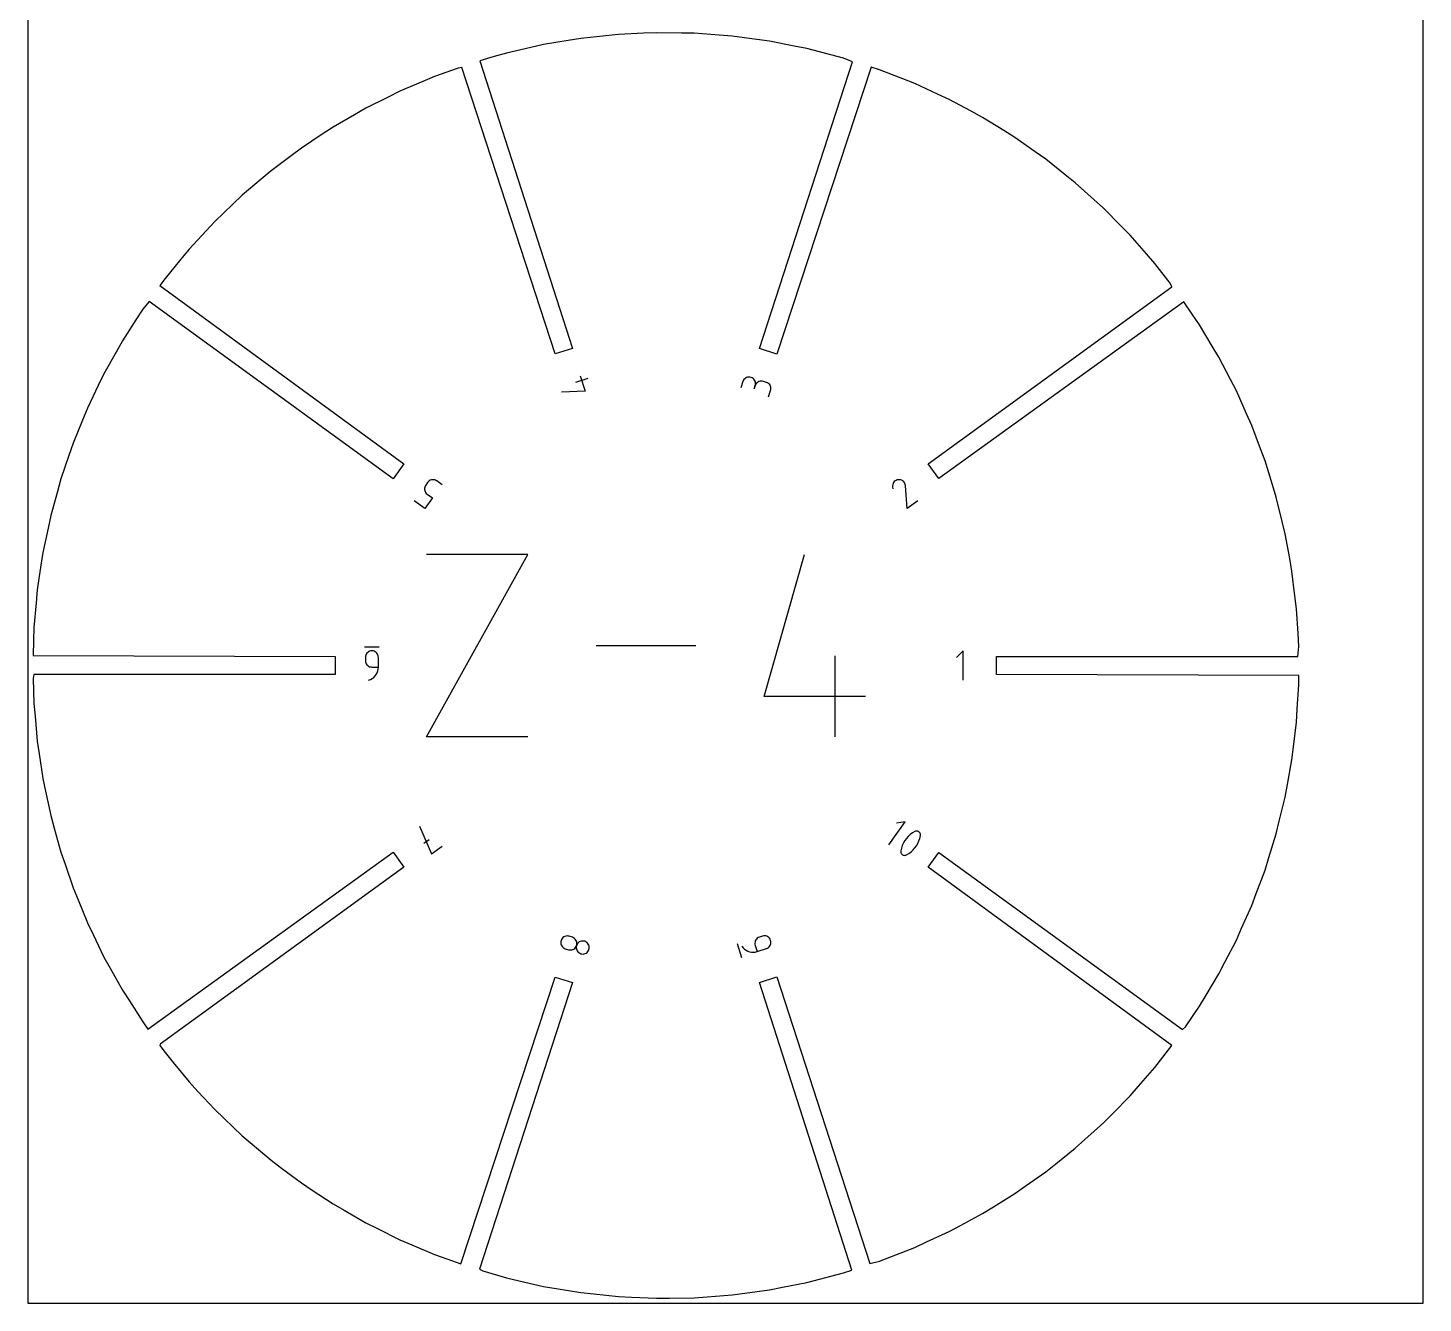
# Model space of a CAD drawing. Extents: x 0 to 457, y 0 to 812.
# Drawn here: x 0 to 457, y 0 to 417.9 of the extents above; entities that cross this region are included whole.
import ezdxf

# ---------------------------------------------------------------- set-up
doc = ezdxf.new("R2010")
doc.units = 0

msp = doc.modelspace()

# ---------------------------------------------------------------- linework, layer by layer
at = {"layer": 'annotation', "color": 1}
for p, q in [((183.454331, 303.054757), (179.399416, 301.737236)), ((180.930838, 303.914843), (182.578019, 298.845341)), ((234.174482, 301.992013), (233.515721, 299.964555)), ((234.325692, 302.346021), (234.174482, 301.992013)), ((234.531499, 302.658491), (234.325692, 302.346021)), ((234.784248, 302.925599), (234.531499, 302.658491)), ((235.076285, 303.143524), (234.784248, 302.925599)), ((235.399953, 303.308445), (235.076285, 303.143524)), ((235.747598, 303.416539), (235.399953, 303.308445)), ((236.111564, 303.463984), (235.747598, 303.416539)), ((236.484196, 303.446958), (236.111564, 303.463984)), ((236.857838, 303.361639), (236.484196, 303.446958)), ((237.211974, 303.210488), (236.857838, 303.361639)), ((236.857838, 303.361639), (236.857838, 303.361639)), ((237.524774, 303.004804), (237.211974, 303.210488)), ((237.792338, 302.752162), (237.524774, 303.004804)), ((238.010768, 302.46014), (237.792338, 302.752162)), ((238.176162, 302.136313), (238.010768, 302.46014)), ((238.284622, 301.788259), (238.176162, 302.136313)), ((238.332248, 301.423553), (238.284622, 301.788259)), ((239.1312, 301.826003), (238.839163, 301.608077)), ((239.454868, 301.990923), (239.1312, 301.826003)), ((239.802513, 302.099017), (239.454868, 301.990923)), ((240.166479, 302.146462), (239.802513, 302.099017)), ((240.53911, 302.129436), (240.166479, 302.146462)), ((240.912752, 302.044118), (240.53911, 302.129436)), ((241.927912, 301.714272), (240.912752, 302.044118)), ((240.912752, 302.044118), (240.912752, 302.044118)), ((242.280495, 301.563626), (241.927912, 301.714272)), ((182.578019, 298.845341), (174.819794, 298.562877)), ((238.229397, 300.674491), (237.899551, 299.659331)), ((237.899551, 299.659331), (238.229397, 300.674491)), ((238.229397, 300.674491), (238.315139, 301.049771)), ((238.380606, 301.0285), (238.229397, 300.674491)), ((238.229397, 300.674491), (238.229397, 300.674491)), ((238.315139, 301.049771), (238.332248, 301.423553)), ((238.586414, 301.340969), (238.380606, 301.0285)), ((238.839163, 301.608077), (238.586414, 301.340969)), ((242.592048, 301.358347), (242.280495, 301.563626)), ((242.858639, 301.106022), (242.592048, 301.358347)), ((242.634985, 297.001527), (243.293746, 299.028984)), ((243.076334, 300.814238), (242.858639, 301.106022)), ((243.241203, 300.490582), (243.076334, 300.814238)), ((243.34931, 300.142642), (243.241203, 300.490582)), ((243.293746, 299.028984), (243.379515, 299.404256)), ((243.293746, 299.028984), (243.293746, 299.028984)), ((243.396725, 299.778004), (243.34931, 300.142642)), ((243.379515, 299.404256), (243.396725, 299.778004)), ((131.811699, 269.651204), (131.488527, 269.47506)), ((132.157132, 269.768437), (131.811699, 269.651204)), ((132.51636, 269.825442), (132.157132, 269.768437)), ((132.88092, 269.820903), (132.51636, 269.825442)), ((133.242346, 269.753506), (132.88092, 269.820903)), ((133.592173, 269.621933), (133.242346, 269.753506)), ((284.384419, 269.638777), (284.070654, 269.446507)), ((284.732763, 269.776212), (284.384419, 269.638777)), ((285.110365, 269.852343), (284.732763, 269.776212)), ((285.494533, 269.856511), (285.110365, 269.852343)), ((285.110365, 269.852343), (285.110365, 269.852343)), ((285.863315, 269.794513), (285.494533, 269.856511)), ((286.210019, 269.671598), (285.863315, 269.794513)), ((286.527952, 269.493016), (286.210019, 269.671598)), ((129.922172, 267.050721), (129.917872, 266.686697)), ((129.917872, 266.686697), (129.975153, 266.328192)), ((129.989458, 267.411886), (129.922172, 267.050721)), ((129.975153, 266.328192), (130.092611, 265.98358)), ((130.121135, 267.761817), (129.989458, 267.411886)), ((130.092611, 265.98358), (130.268841, 265.66124)), ((130.318607, 268.092136), (130.121135, 267.761817)), ((130.268841, 265.66124), (130.502438, 265.369546)), ((130.942826, 268.951299), (130.318607, 268.092136)), ((130.318607, 268.092136), (130.318607, 268.092136)), ((130.502438, 265.369546), (130.791997, 265.116876)), ((130.791997, 265.116876), (132.516655, 263.863838)), ((131.196081, 269.24132), (130.942826, 268.951299)), ((131.488527, 269.47506), (131.196081, 269.24132)), ((133.921937, 269.424868), (133.592173, 269.621933)), ((135.646595, 268.171831), (133.921937, 269.424868)), ((133.921937, 269.424868), (133.921937, 269.424868)), ((283.267791, 268.258447), (283.206726, 267.889029)), ((283.206726, 267.889029), (283.212163, 267.503588)), ((283.212163, 267.503588), (283.30133, 266.904588)), ((283.390036, 268.605372), (283.267791, 268.258447)), ((283.568142, 268.923336), (283.390036, 268.605372)), ((283.796788, 269.205871), (283.568142, 268.923336)), ((284.070654, 269.446507), (283.796788, 269.205871)), ((286.810422, 269.264017), (286.527952, 269.493016)), ((287.050736, 268.989849), (286.810422, 269.264017)), ((287.242201, 268.675763), (287.050736, 268.989849)), ((287.378125, 268.327008), (287.242201, 268.675763)), ((287.451815, 267.948832), (287.378125, 268.327008)), ((287.453056, 267.940325), (287.451815, 267.948832)), ((287.451815, 267.948832), (287.451815, 267.948832)), ((287.454076, 267.932148), (287.453056, 267.940325)), ((287.454881, 267.924242), (287.454076, 267.932148)), ((287.455474, 267.916551), (287.454881, 267.924242)), ((287.455456, 267.879295), (287.45584, 267.886778)), ((287.996147, 260.432485), (287.455456, 267.879295)), ((287.455456, 267.879295), (287.455456, 267.879295)), ((287.455861, 267.909016), (287.455474, 267.916551)), ((287.45584, 267.886778), (287.45604, 267.894187)), ((287.456048, 267.901581), (287.455861, 267.909016)), ((287.45604, 267.894187), (287.456048, 267.901581)), ((130.003857, 260.405268), (126.55454, 262.911343)), ((132.516655, 263.863838), (130.003857, 260.405268)), ((291.445463, 262.93856), (287.996147, 260.432485)), ((130.554475, 185.574631), (163.71876, 245.303305)), ((163.71876, 245.303305), (130.554475, 245.303305)), ((241.173882, 198.85308), (254.41862, 245.303305)), ((115.067827, 214.957992), (110.267827, 214.957992)), ((218.781248, 215.438968), (186.122631, 215.438968)), ((110.571555, 212.00728), (110.537236, 211.623789)), ((110.537236, 211.623789), (110.537236, 210.561805)), ((110.537236, 210.561805), (110.537236, 210.561805)), ((110.537236, 210.561805), (110.571555, 210.1785)), ((110.670512, 212.368275), (110.571555, 212.00728)), ((110.828107, 212.700735), (110.670512, 212.368275)), ((111.038338, 212.998618), (110.828107, 212.700735)), ((111.295206, 213.255886), (111.038338, 212.998618)), ((111.59271, 213.466497), (111.295206, 213.255886)), ((111.924849, 213.624412), (111.59271, 213.466497)), ((112.285623, 213.72359), (111.924849, 213.624412)), ((112.669031, 213.757992), (112.285623, 213.72359)), ((113.051647, 213.72359), (112.669031, 213.757992)), ((112.669031, 213.757992), (112.669031, 213.757992)), ((113.412, 213.624412), (113.051647, 213.72359)), ((113.744015, 213.466497), (113.412, 213.624412)), ((114.041617, 213.255886), (113.744015, 213.466497)), ((114.298733, 212.998618), (114.041617, 213.255886)), ((114.509286, 212.700735), (114.298733, 212.998618)), ((114.667203, 212.368275), (114.509286, 212.700735)), ((114.766408, 212.00728), (114.667203, 212.368275)), ((114.800826, 211.623789), (114.766408, 212.00728)), ((114.800826, 208.43302), (114.800826, 211.623789)), ((114.800826, 211.623789), (114.800826, 211.623789)), ((264.397122, 185.574631), (264.397122, 212.101564)), ((306.314364, 213.757992), (304.180161, 211.623187)), ((306.314364, 204.157992), (306.314364, 213.757992)), ((110.571555, 210.1785), (110.670512, 209.818002)), ((110.670512, 209.818002), (110.828107, 209.486264)), ((110.828107, 209.486264), (111.038338, 209.189235)), ((111.038338, 209.189235), (111.295206, 208.932867)), ((111.295206, 208.932867), (111.59271, 208.72311)), ((111.59271, 208.72311), (111.924849, 208.565916)), ((111.924849, 208.565916), (112.285623, 208.467236)), ((112.285623, 208.467236), (112.669031, 208.43302)), ((112.669031, 208.43302), (114.800826, 208.43302)), ((113.716611, 205.520239), (114.091588, 206.021008)), ((114.091588, 206.021008), (114.39325, 206.5704)), ((114.39325, 206.5704), (114.615846, 207.160686)), ((114.615846, 207.160686), (114.753622, 207.784136)), ((114.753622, 207.784136), (114.800826, 208.43302)), ((111.598618, 204.157992), (112.209324, 204.38697)), ((111.598618, 204.157992), (111.598618, 204.157992)), ((112.209324, 204.38697), (112.769727, 204.69549)), ((112.769727, 204.69549), (113.274073, 205.075823)), ((113.274073, 205.075823), (113.716611, 205.520239)), ((274.338167, 198.85308), (241.173882, 198.85308)), ((163.71876, 185.574631), (130.554475, 185.574631)), ((128.279198, 156.257678), (132.19533, 147.236662)), ((281.963191, 150.22566), (287.391646, 157.697287)), ((287.391646, 157.697287), (284.523452, 157.242595)), ((129.682531, 150.695232), (131.409138, 151.949685)), ((287.215503, 151.562053), (286.766954, 150.794104)), ((287.737523, 152.280552), (287.215503, 151.562053)), ((288.328999, 152.944075), (287.737523, 152.280552)), ((288.985917, 153.547094), (288.328999, 152.944075)), ((289.704261, 154.084085), (288.985917, 153.547094)), ((290.480016, 154.549521), (289.704261, 154.084085)), ((290.692996, 154.639837), (290.480016, 154.549521)), ((290.480016, 154.549521), (290.480016, 154.549521)), ((290.912503, 154.689187), (290.692996, 154.639837)), ((291.133594, 154.699139), (290.912503, 154.689187)), ((291.35133, 154.671263), (291.133594, 154.699139)), ((291.560768, 154.607127), (291.35133, 154.671263)), ((291.487182, 150.645464), (291.857499, 151.457771)), ((291.75697, 154.5083), (291.560768, 154.607127)), ((291.934992, 154.376351), (291.75697, 154.5083)), ((291.857499, 151.457771), (292.145943, 152.308694)), ((292.089896, 154.212848), (291.934992, 154.376351)), ((292.216739, 154.01936), (292.089896, 154.212848)), ((292.145943, 152.308694), (292.348497, 153.192705)), ((292.258161, 153.935469), (292.216739, 154.01936)), ((292.216739, 154.01936), (292.216739, 154.01936)), ((292.293074, 153.848312), (292.258161, 153.935469)), ((292.321397, 153.758435), (292.293074, 153.848312)), ((292.343052, 153.666386), (292.321397, 153.758435)), ((292.357958, 153.572712), (292.343052, 153.666386)), ((292.348497, 153.192705), (292.361385, 153.28741)), ((292.348497, 153.192705), (292.348497, 153.192705)), ((292.366035, 153.47796), (292.357958, 153.572712)), ((292.361385, 153.28741), (292.367204, 153.382677)), ((292.367204, 153.382677), (292.366035, 153.47796)), ((132.19533, 147.236662), (135.64903, 149.745922)), ((285.889366, 148.154348), (285.883476, 148.059628)), ((285.883476, 148.059628), (285.884587, 147.964983)), ((285.884587, 147.964983), (285.892669, 147.870735)), ((285.902289, 148.24882), (285.889366, 148.154348)), ((285.892669, 147.870735), (285.90769, 147.777208)), ((286.106332, 149.131961), (285.902289, 148.24882)), ((285.902289, 148.24882), (285.902289, 148.24882)), ((285.90769, 147.777208), (285.929621, 147.684724)), ((285.929621, 147.684724), (285.95843, 147.593606)), ((285.95843, 147.593606), (285.994087, 147.504176)), ((285.994087, 147.504176), (286.036562, 147.416758)), ((286.036562, 147.416758), (286.036562, 147.416758)), ((286.036562, 147.416758), (286.163049, 147.225679)), ((286.395892, 149.982232), (286.106332, 149.131961)), ((286.163049, 147.225679), (286.317709, 147.064037)), ((286.317709, 147.064037), (286.495563, 146.93344)), ((286.766954, 150.794104), (286.395892, 149.982232)), ((286.495563, 146.93344), (286.691629, 146.835501)), ((286.691629, 146.835501), (286.900924, 146.771828)), ((286.900924, 146.771828), (287.118467, 146.744032)), ((287.118467, 146.744032), (287.339277, 146.753722)), ((287.339277, 146.753722), (287.558372, 146.80251)), ((287.558372, 146.80251), (287.77077, 146.892004)), ((287.77077, 146.892004), (288.548014, 147.35657)), ((287.77077, 146.892004), (287.77077, 146.892004)), ((288.548014, 147.35657), (289.267475, 147.892909)), ((289.267475, 147.892909), (289.925137, 148.495493)), ((289.925137, 148.495493), (290.516986, 149.158798)), ((290.516986, 149.158798), (291.039006, 149.877297)), ((291.039006, 149.877297), (291.487182, 150.645464)), ((174.653747, 118.843043), (174.568054, 118.468581)), ((174.804523, 119.196359), (174.653747, 118.843043)), ((174.653747, 118.843043), (174.653747, 118.843043)), ((175.009729, 119.508581), (174.804523, 119.196359)), ((175.261828, 119.77577), (175.009729, 119.508581)), ((175.553282, 119.993989), (175.261828, 119.77577)), ((175.876556, 120.159298), (175.553282, 119.993989)), ((176.224112, 120.26776), (175.876556, 120.159298)), ((176.588413, 120.315434), (176.224112, 120.26776)), ((176.961922, 120.298384), (176.588413, 120.315434)), ((177.337103, 120.21267), (176.961922, 120.298384)), ((177.337103, 120.21267), (177.337103, 120.21267)), ((178.34711, 119.884499), (177.337103, 120.21267)), ((178.701051, 119.733328), (178.34711, 119.884499)), ((179.013657, 119.527498), (178.701051, 119.733328)), ((179.281042, 119.274643), (179.013657, 119.527498)), ((179.499321, 118.982399), (179.281042, 119.274643)), ((179.664606, 118.6584), (179.499321, 118.982399)), ((238.437221, 119.02322), (238.271998, 118.699188)), ((238.65546, 119.315519), (238.437221, 119.02322)), ((238.922849, 119.568442), (238.65546, 119.315519)), ((239.23552, 119.774345), (238.922849, 119.568442)), ((239.589606, 119.925584), (239.23552, 119.774345)), ((240.604766, 120.25543), (239.589606, 119.925584)), ((239.589606, 119.925584), (239.589606, 119.925584)), ((240.980143, 120.341208), (240.604766, 120.25543)), ((241.354179, 120.358429), (240.980143, 120.341208)), ((241.719241, 120.311002), (241.354179, 120.358429)), ((242.0677, 120.202834), (241.719241, 120.311002)), ((242.391924, 120.037834), (242.0677, 120.202834)), ((242.684282, 119.819908), (242.391924, 120.037834)), ((242.937143, 119.552966), (242.684282, 119.819908)), ((243.142875, 119.240915), (242.937143, 119.552966)), ((243.293847, 118.887663), (243.142875, 119.240915)), ((243.379589, 118.512383), (243.293847, 118.887663)), ((243.293847, 118.887663), (243.293847, 118.887663)), ((174.568054, 118.468581), (174.550549, 118.095371)), ((174.550549, 118.095371), (174.597451, 117.73103)), ((174.597451, 117.73103), (174.704977, 117.383175)), ((174.704977, 117.383175), (174.869345, 117.059421)), ((174.869345, 117.059421), (175.086771, 116.767386)), ((175.086771, 116.767386), (175.353475, 116.514686)), ((175.353475, 116.514686), (175.665672, 116.308937)), ((175.665672, 116.308937), (176.019581, 116.157755)), ((176.019581, 116.157755), (177.029588, 115.829584)), ((177.029588, 115.829584), (177.029588, 115.829584)), ((177.029588, 115.829584), (177.404939, 115.743794)), ((177.404939, 115.743794), (177.778907, 115.726542)), ((177.778907, 115.726542), (178.143874, 115.773933)), ((178.143874, 115.773933), (178.492223, 115.882069)), ((178.492223, 115.882069), (178.816336, 116.047053)), ((178.816336, 116.047053), (179.108598, 116.264989)), ((179.108598, 116.264989), (179.36139, 116.531979)), ((179.36139, 116.531979), (179.567095, 116.844127)), ((179.567095, 116.844127), (179.718097, 117.197536)), ((179.632599, 116.82301), (179.615621, 116.449629)), ((179.615621, 116.449629), (179.663285, 116.085041)), ((179.718097, 117.197536), (179.632599, 116.82301)), ((179.663285, 116.085041), (179.771714, 115.736892)), ((179.773012, 118.310279), (179.664606, 118.6584)), ((179.718097, 117.197536), (179.803644, 117.572213)), ((179.869069, 117.550788), (179.718097, 117.197536)), ((179.718097, 117.197536), (179.718097, 117.197536)), ((179.718097, 117.197536), (179.718097, 117.197536)), ((179.771714, 115.736892), (179.937032, 115.41283)), ((179.820653, 117.945672), (179.773012, 118.310279)), ((179.803644, 117.572213), (179.820653, 117.945672)), ((180.074801, 117.862839), (179.869069, 117.550788)), ((179.937032, 115.41283), (180.155362, 115.120501)), ((180.327661, 118.129781), (180.074801, 117.862839)), ((180.155362, 115.120501), (180.422827, 114.867553)), ((180.620019, 118.347707), (180.327661, 118.129781)), ((180.422827, 114.867553), (180.735551, 114.661633)), ((180.944243, 118.512707), (180.620019, 118.347707)), ((180.735551, 114.661633), (181.089656, 114.510388)), ((181.292702, 118.620875), (180.944243, 118.512707)), ((181.089656, 114.510388), (181.089656, 114.510388)), ((181.089656, 114.510388), (181.463323, 114.425145)), ((181.657765, 118.668302), (181.292702, 118.620875)), ((181.463323, 114.425145), (181.836015, 114.408308)), ((182.031801, 118.651081), (181.657765, 118.668302)), ((181.836015, 114.408308), (182.200061, 114.455998)), ((182.407178, 118.565303), (182.031801, 118.651081)), ((182.200061, 114.455998), (182.547785, 114.564336)), ((182.759585, 118.41463), (182.407178, 118.565303)), ((182.407178, 118.565303), (182.407178, 118.565303)), ((182.547785, 114.564336), (182.871515, 114.729445)), ((183.070996, 118.209188), (182.759585, 118.41463)), ((182.871515, 114.729445), (183.163576, 114.947446)), ((183.337484, 117.956626), (183.070996, 118.209188)), ((183.163576, 114.947446), (183.416295, 115.21446)), ((183.555119, 117.664591), (183.337484, 117.956626)), ((183.416295, 115.21446), (183.621998, 115.526609)), ((183.719973, 117.340731), (183.555119, 117.664591)), ((183.621998, 115.526609), (183.773011, 115.880015)), ((183.828118, 116.992696), (183.719973, 117.340731)), ((183.773011, 115.880015), (183.858565, 116.254689)), ((183.773011, 115.880015), (183.773011, 115.880015)), ((183.875625, 116.628132), (183.828118, 116.992696)), ((183.858565, 116.254689), (183.875625, 116.628132)), ((232.281354, 117.831098), (233.764635, 113.266026)), ((233.834045, 116.935688), (233.834045, 116.935688)), ((233.834045, 116.935688), (234.23849, 116.426097)), ((234.23849, 116.426097), (234.703449, 115.988809)), ((234.703449, 115.988809), (235.219693, 115.626907)), ((235.219693, 115.626907), (235.777993, 115.343472)), ((235.777993, 115.343472), (236.369124, 115.141586)), ((236.369124, 115.141586), (236.983855, 115.024331)), ((236.983855, 115.024331), (237.61296, 114.994787)), ((237.61296, 114.994787), (238.247211, 115.056038)), ((238.163659, 118.351069), (238.116071, 117.986505)), ((238.116071, 117.986505), (238.133102, 117.613142)), ((238.133102, 117.613142), (238.218619, 117.238622)), ((238.271998, 118.699188), (238.163659, 118.351069)), ((238.218619, 117.238622), (238.87738, 115.211164)), ((238.247211, 115.056038), (238.87738, 115.211164)), ((238.87738, 115.211164), (241.922288, 116.200515)), ((241.922288, 116.200515), (242.276424, 116.351666)), ((241.922288, 116.200515), (241.922288, 116.200515)), ((242.276424, 116.351666), (242.589224, 116.55735)), ((242.589224, 116.55735), (242.856788, 116.809992)), ((242.856788, 116.809992), (243.075218, 117.102014)), ((243.075218, 117.102014), (243.240612, 117.425841)), ((243.240612, 117.425841), (243.349072, 117.773896)), ((243.349072, 117.773896), (243.396697, 118.138602)), ((243.396697, 118.138602), (243.379589, 118.512383))]:
    msp.add_line(p, q, dxfattribs=at)
at = {"layer": 'boundary', "color": 5}
for p, q in [((201.639474, 416.138099), (193.482653, 415.771773)), ((205.878718, 416.328483), (201.639474, 416.138099)), ((214.042845, 416.206338), (205.878718, 416.328483)), ((218.285888, 416.142858), (214.042845, 416.206338)), ((226.428098, 415.532683), (218.285888, 416.142858)), ((164.764022, 411.497713), (156.803693, 409.680829)), ((168.901146, 412.441984), (164.764022, 411.497713)), ((176.95588, 413.779565), (168.901146, 412.441984)), ((181.142069, 414.474728), (176.95588, 413.779565)), ((189.262382, 415.328201), (181.142069, 414.474728)), ((193.482653, 415.771773), (189.262382, 415.328201)), ((230.659749, 415.215563), (226.428098, 415.532683)), ((238.750895, 414.119547), (230.659749, 415.215563)), ((242.956007, 413.549926), (238.750895, 414.119547)), ((250.967124, 411.971992), (242.956007, 413.549926)), ((255.130645, 411.151907), (250.967124, 411.971992)), ((152.730445, 408.49083), (148.06203, 407.126956)), ((148.06203, 407.126956), (178.363698, 312.89719)), ((156.803693, 409.680829), (152.730445, 408.49083)), ((239.584368, 312.853047), (270.094826, 406.754582)), ((263.033058, 409.097687), (255.130645, 411.151907)), ((267.140079, 408.030078), (263.033058, 409.097687)), ((270.094826, 406.754582), (267.140079, 408.030078)), ((140.898236, 404.769665), (133.211775, 402.015347)), ((142.163079, 404.894832), (140.898236, 404.769665)), ((172.657359, 311.043088), (142.163079, 404.894832)), ((276.179186, 405.093089), (245.290707, 310.998945)), ((278.941322, 404.195618), (276.179186, 405.093089)), ((286.541943, 401.212595), (278.941322, 404.195618)), ((129.309743, 400.347542), (121.801763, 397.13847)), ((133.211775, 402.015347), (129.309743, 400.347542)), ((290.492123, 399.662258), (286.541943, 401.212595)), ((297.900744, 396.23002), (290.492123, 399.662258)), ((118.006458, 395.24029), (110.703832, 391.587964)), ((121.801763, 397.13847), (118.006458, 395.24029)), ((301.751134, 394.446229), (297.900744, 396.23002)), ((308.941236, 390.577078), (301.751134, 394.446229)), ((107.028838, 389.466205), (99.957695, 385.383685)), ((110.703832, 391.587964), (107.028838, 389.466205)), ((312.678057, 388.566206), (308.941236, 390.577078)), ((319.623888, 384.273972), (312.678057, 388.566206)), ((99.957695, 385.383685), (96.416168, 383.045944)), ((323.233765, 382.043225), (319.623888, 384.273972)), ((96.416168, 383.045944), (89.601847, 378.547849)), ((329.910487, 377.343291), (323.233765, 382.043225)), ((86.206467, 376.002492), (79.673346, 371.104927)), ((89.601847, 378.547849), (86.206467, 376.002492)), ((333.380495, 374.900656), (329.910487, 377.343291)), ((339.76418, 369.809839), (333.380495, 374.900656)), ((79.673346, 371.104927), (76.436262, 368.361071)), ((76.436262, 368.361071), (70.207732, 363.081554)), ((343.081892, 367.164045), (339.76418, 369.809839)), ((349.149699, 361.700562), (343.081892, 367.164045)), ((70.207732, 363.081554), (67.140543, 360.149021)), ((352.303248, 358.861092), (349.149699, 361.700562)), ((67.140543, 360.149021), (61.238878, 354.506454)), ((358.033462, 353.044515), (352.303248, 358.861092)), ((61.238878, 354.506454), (58.352556, 351.395733)), ((361.011551, 350.021534), (358.033462, 353.044515)), ((58.352556, 351.395733), (52.798921, 345.410336)), ((366.383646, 343.872673), (361.011551, 350.021534)), ((52.798921, 345.410336), (50.103793, 342.132572)), ((369.175616, 340.677007), (366.383646, 343.872673)), ((50.103793, 342.132572), (44.918044, 335.825752)), ((374.170374, 334.217875), (369.175616, 340.677007)), ((44.918044, 335.825752), (43.21096, 333.476148)), ((374.680272, 333.053616), (374.170374, 334.217875)), ((43.21096, 333.476148), (123.154745, 275.022769)), ((294.845213, 275.050049), (374.680272, 333.053616)), ((37.624486, 325.787018), (35.339987, 322.210922)), ((39.750622, 328.203004), (37.624486, 325.787018)), ((119.628034, 270.168666), (39.750622, 328.203004)), ((378.626025, 328.133145), (298.371924, 270.195947)), ((381.365768, 324.114679), (378.626025, 328.133145)), ((35.339987, 322.210922), (30.94433, 315.330078)), ((383.756227, 320.608526), (381.365768, 324.114679)), ((387.944076, 313.599259), (383.756227, 320.608526)), ((30.94433, 315.330078), (28.877784, 311.623754)), ((28.877784, 311.623754), (24.901508, 304.492334)), ((178.363698, 312.89719), (172.657359, 311.043088)), ((245.290707, 310.998945), (239.584368, 312.853047)), ((390.120572, 309.956413), (387.944076, 313.599259)), ((393.881732, 302.709232), (390.120572, 309.956413)), ((24.901508, 304.492334), (23.060314, 300.669057)), ((395.836472, 298.942749), (393.881732, 302.709232)), ((23.060314, 300.669057), (19.517626, 293.312609)), ((399.157482, 291.483609), (395.836472, 298.942749)), ((19.517626, 293.312609), (17.908375, 289.386065)), ((17.908375, 289.386065), (14.811981, 281.830917)), ((400.883477, 287.606961), (399.157482, 291.483609)), ((403.752483, 279.962564), (400.883477, 287.606961)), ((14.811981, 281.830917), (13.440437, 277.815161)), ((405.243551, 275.989638), (403.752483, 279.962564)), ((13.440437, 277.815161), (10.801427, 270.088359)), ((123.154745, 275.022769), (119.628034, 270.168666)), ((298.371924, 270.195947), (294.845213, 275.050049)), ((407.650234, 268.187348), (405.243551, 275.989638)), ((10.801427, 270.088359), (9.672493, 265.997764)), ((9.672493, 265.997764), (7.500279, 258.126971)), ((408.901036, 264.132357), (407.650234, 268.187348)), ((410.836812, 256.200103), (408.901036, 264.132357)), ((7.500279, 258.126971), (6.618001, 253.976187)), ((411.842865, 252.077567), (410.836812, 256.200103)), ((6.618001, 253.976187), (4.920411, 245.989569)), ((413.30078, 244.043741), (411.842865, 252.077567)), ((4.920411, 245.989569), (4.28795, 241.793448)), ((414.058486, 239.868419), (413.30078, 244.043741)), ((4.28795, 241.793448), (3.071001, 233.719602)), ((415.03335, 231.761782), (414.058486, 239.868419)), ((3.071001, 233.719602), (2.690617, 229.493169)), ((2.690617, 229.493169), (1.958722, 221.360997)), ((415.539999, 227.548619), (415.03335, 231.761782)), ((416.028297, 219.398193), (415.539999, 227.548619)), ((1.958722, 221.360997), (1.831775, 217.11938)), ((416.282077, 215.162271), (416.028297, 219.398193)), ((1.831775, 217.11938), (1.686271, 212.257992)), ((415.982076, 211.957992), (416.282077, 215.162271)), ((1.686271, 212.257992), (100.667827, 211.957992)), ((100.667827, 211.957992), (100.667827, 205.957992)), ((317.248165, 205.957992), (317.248165, 211.957992)), ((317.248165, 211.957992), (415.982076, 211.957992)), ((1.986266, 205.957992), (1.714447, 204.716374)), ((100.667827, 205.957992), (1.986266, 205.957992)), ((416.282077, 205.657992), (317.248165, 205.957992)), ((416.282077, 202.753713), (416.282077, 205.657992)), ((1.714447, 204.716374), (1.958722, 196.554986)), ((415.793779, 194.603286), (416.282077, 202.753713)), ((1.958722, 196.554986), (2.339107, 192.328553)), ((2.339107, 192.328553), (3.071002, 184.196382)), ((415.539998, 190.367365), (415.793779, 194.603286)), ((414.565136, 182.260727), (415.539998, 190.367365)), ((3.071002, 184.196382), (3.703463, 180.00026)), ((3.703463, 180.00026), (4.920411, 171.926415)), ((414.058486, 178.047565), (414.565136, 182.260727)), ((412.600571, 170.013738), (414.058486, 178.047565)), ((4.920411, 171.926415), (5.802688, 167.775631)), ((411.842865, 165.838417), (412.600571, 170.013738)), ((5.802688, 167.775631), (7.500278, 159.789013)), ((409.907089, 157.906162), (411.842865, 165.838417)), ((7.500278, 159.789013), (8.629212, 155.698418)), ((8.629212, 155.698418), (10.801427, 147.827625)), ((408.901036, 153.783626), (409.907089, 157.906162)), ((406.494353, 145.981336), (408.901036, 153.783626)), ((10.801427, 147.827625), (12.172972, 143.811871)), ((39.33158, 89.779348), (119.628033, 147.747317)), ((119.628033, 147.747317), (123.154744, 142.893215)), ((294.845212, 142.865935), (298.371924, 147.720037)), ((298.371924, 147.720037), (378.206987, 89.716467)), ((12.172972, 143.811871), (14.811982, 136.085068)), ((123.154744, 142.893215), (43.277328, 84.858875)), ((374.746642, 84.443328), (294.845212, 142.865935)), ((402.374545, 134.281948), (405.24355, 141.926345)), ((405.24355, 141.926345), (406.494353, 145.981336)), ((14.811982, 136.085068), (16.421233, 132.158522)), ((400.883478, 130.309023), (402.374545, 134.281948)), ((16.421233, 132.158522), (19.517627, 124.603375)), ((397.562468, 122.849882), (400.883478, 130.309023)), ((19.517627, 124.603375), (21.358821, 120.780098)), ((21.358821, 120.780098), (24.901508, 113.42365)), ((392.075313, 111.726054), (395.836472, 118.973235)), ((395.836472, 118.973235), (397.562468, 122.849882)), ((24.901508, 113.42365), (26.968054, 109.717325)), ((26.968054, 109.717325), (30.944331, 102.585905)), ((390.120573, 107.95957), (392.075313, 111.726054)), ((141.785057, 12.828541), (172.657359, 106.872896)), ((172.657359, 106.872896), (178.363699, 105.018794)), ((239.584368, 105.062935), (245.290707, 106.917037)), ((245.290707, 106.917037), (275.801165, 13.015503)), ((385.932724, 100.950304), (390.120573, 107.95957)), ((30.944331, 102.585905), (33.228829, 99.009809)), ((178.363699, 105.018794), (147.869418, 11.167048)), ((269.902215, 10.783377), (239.584368, 105.062935)), ((383.756228, 97.307458), (385.932724, 100.950304)), ((33.228829, 99.009809), (37.624486, 92.128966)), ((379.156701, 90.561189), (383.756228, 97.307458)), ((37.624486, 92.128966), (39.33158, 89.779348)), ((378.206987, 89.716467), (379.156701, 90.561189)), ((43.277328, 84.858875), (43.210959, 84.439834)), ((43.210959, 84.439834), (44.918044, 82.090232)), ((371.771483, 80.595905), (374.746642, 84.443328)), ((44.918044, 82.090232), (47.613172, 78.812468)), ((47.613172, 78.812468), (52.798921, 72.505648)), ((369.175616, 77.238976), (371.771483, 80.595905)), ((363.803521, 71.090115), (369.175616, 77.238976)), ((52.798921, 72.505648), (55.685243, 69.394927)), ((55.685243, 69.394927), (61.238879, 63.409529)), ((361.011551, 67.89445), (363.803521, 71.090115)), ((355.281338, 62.077873), (361.011551, 67.89445)), ((61.238879, 63.409529), (64.306067, 60.476996)), ((64.306067, 60.476996), (70.207731, 54.834429)), ((352.303248, 59.054892), (355.281338, 62.077873)), ((346.235441, 53.591409), (352.303248, 59.054892)), ((70.207731, 54.834429), (73.444815, 52.090574)), ((73.444815, 52.090574), (79.673346, 46.811057)), ((336.698207, 45.661122), (343.081892, 50.751939)), ((343.081892, 50.751939), (346.235441, 53.591409)), ((79.673346, 46.811057), (83.068727, 44.265701)), ((83.068727, 44.265701), (89.601848, 39.368136)), ((326.703773, 38.315394), (333.380495, 43.015327)), ((333.380495, 43.015327), (336.698207, 45.661122)), ((89.601848, 39.368136), (93.143375, 37.030394)), ((93.143375, 37.030394), (99.957696, 32.532298)), ((323.233765, 35.87276), (326.703773, 38.315394)), ((99.957696, 32.532298), (103.63269, 30.41054)), ((316.287935, 31.580526), (323.233765, 35.87276)), ((103.63269, 30.41054), (110.703832, 26.32802)), ((305.487955, 25.480627), (312.678057, 29.349779)), ((312.678057, 29.349779), (316.287935, 31.580526)), ((110.703832, 26.32802), (114.499137, 24.429839)), ((114.499137, 24.429839), (121.801763, 20.777513)), ((294.342513, 20.037517), (301.751134, 23.469755)), ((301.751134, 23.469755), (305.487955, 25.480627)), ((121.801763, 20.777513), (125.703796, 19.109708)), ((125.703796, 19.109708), (133.211776, 15.900637)), ((290.492123, 18.253725), (294.342513, 20.037517)), ((133.211776, 15.900637), (137.206564, 14.46917)), ((137.206564, 14.46917), (141.785057, 12.828541)), ((275.801165, 13.015503), (278.941322, 13.720365)), ((278.941322, 13.720365), (282.891502, 15.270702)), ((282.891502, 15.270702), (290.492123, 18.253725)), ((147.869418, 11.167048), (148.966271, 10.524852)), ((148.966271, 10.524852), (156.803693, 8.235154)), ((259.237666, 7.831686), (267.140079, 9.885906)), ((267.140079, 9.885906), (269.902215, 10.783377)), ((156.803693, 8.235154), (160.940817, 7.290884)), ((160.940817, 7.290884), (168.901146, 5.474)), ((168.901146, 5.474), (173.087336, 4.778837)), ((173.087336, 4.778837), (181.14207, 3.441256)), ((242.956007, 4.366058), (247.119528, 5.186143)), ((247.119528, 5.186143), (255.130646, 6.764077)), ((255.130646, 6.764077), (259.237666, 7.831686)), ((181.14207, 3.441256), (185.36234, 2.997684)), ((185.36234, 2.997684), (193.482653, 2.14421)), ((193.482653, 2.14421), (197.721897, 1.953825)), ((197.721897, 1.953825), (205.878717, 1.5875)), ((205.878717, 1.5875), (210.121759, 1.65098)), ((210.121759, 1.65098), (218.285887, 1.773126)), ((218.285887, 1.773126), (222.517538, 2.090246)), ((222.517538, 2.090246), (230.659748, 2.700421)), ((230.659748, 2.700421), (234.86486, 3.270043)), ((234.86486, 3.270043), (242.956007, 4.366058))]:
    msp.add_line(p, q, dxfattribs=at)
at = {"layer": 'frame', "color": 5}
for p, q in [((0, 812), (0, 0)), ((457, 0), (457, 812)), ((0, 0), (457, 0))]:
    msp.add_line(p, q, dxfattribs=at)

doc.saveas('drawing.dxf')
